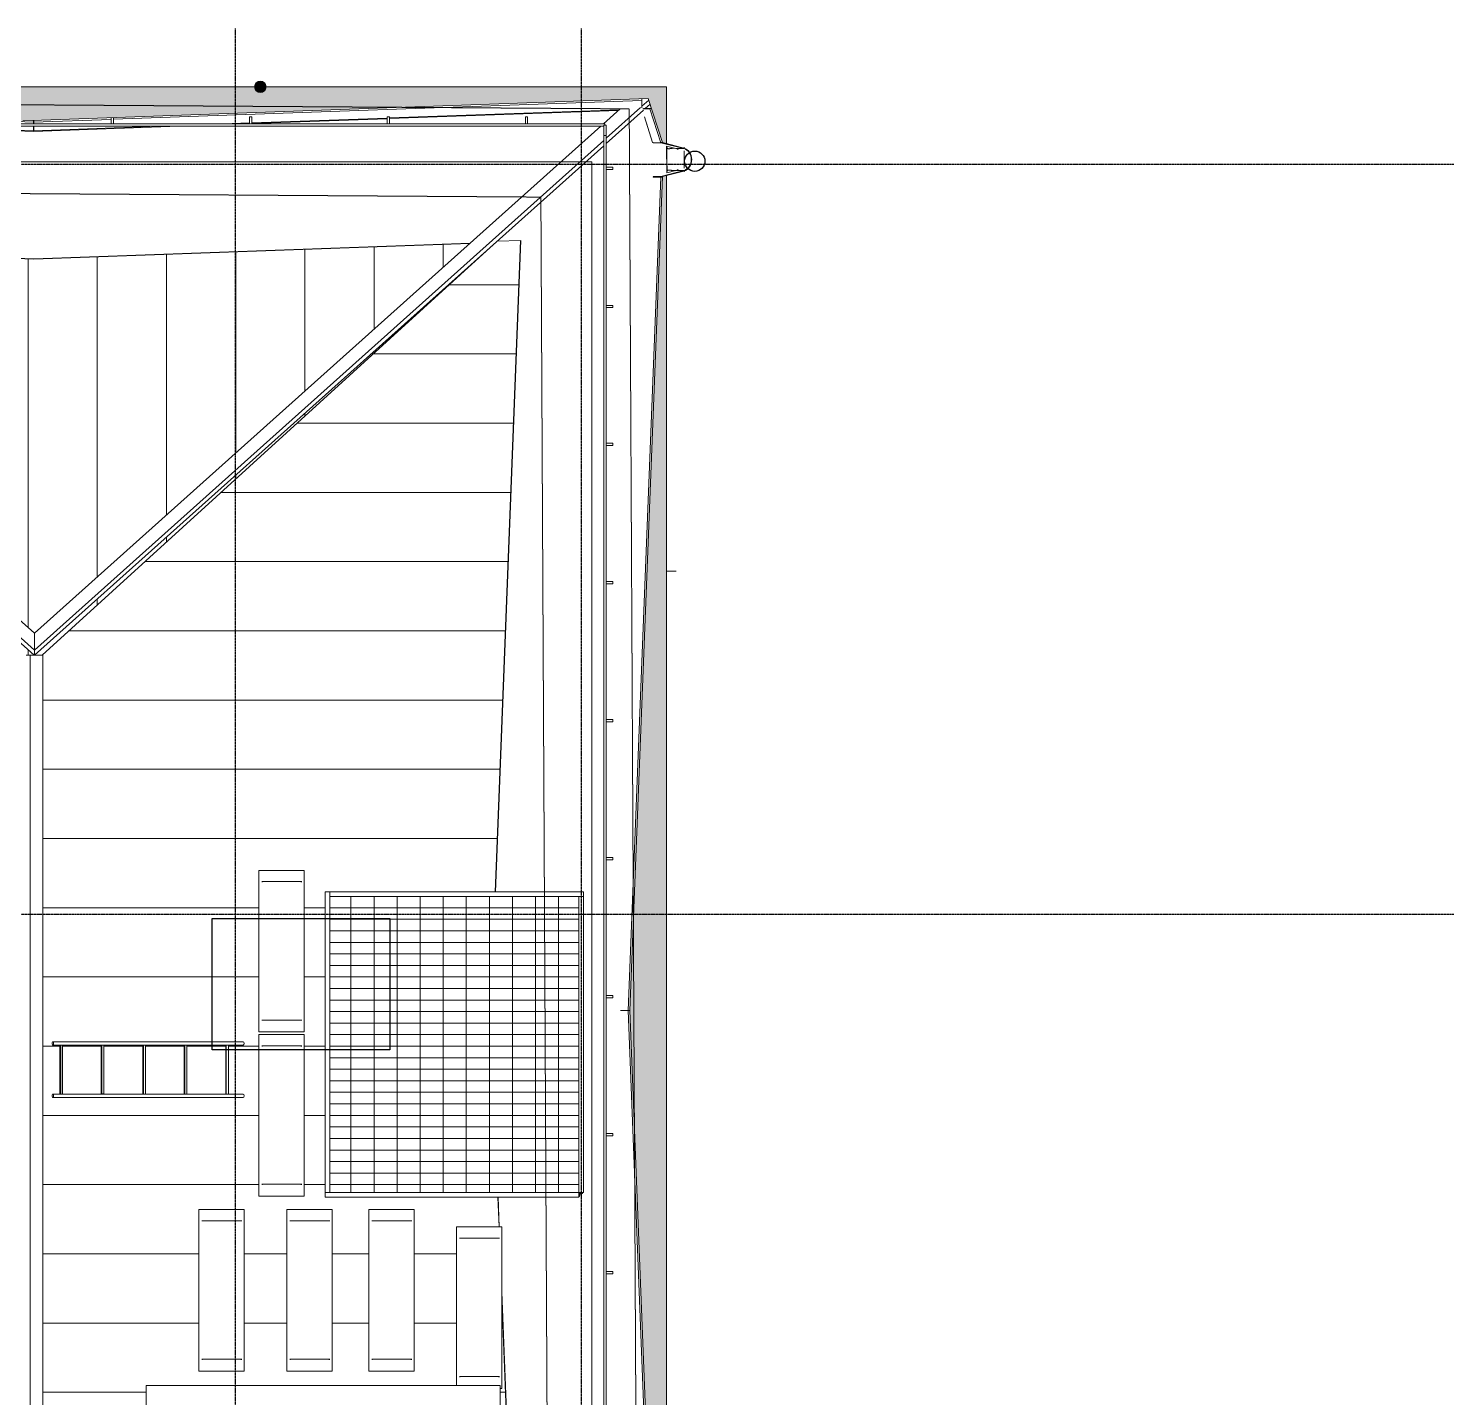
# Model space of a CAD drawing. Header units: millimetres. Extents: x -33838 to 476301, y -41806 to 120107.
# Drawn here: x 417121 to 429419, y 32349 to 44219 of the extents above; entities that cross this region are included whole.
import ezdxf

# ---------------------------------------------------------------- set-up
doc = ezdxf.new("R2010")
doc.units = ezdxf.units.MM
doc.linetypes.add('ADSK_Линия сетки', pattern=[25, 20, -2.5, 0, -2.5])
doc.linetypes.add('ADSK_Штриховая_ш3 п1_5', pattern=[4.5, 3, -1.5])
for name, color, linetype, lineweight in [('0_АР', 8, 'Continuous', 20), ('Антураж', 7, 'Continuous', 18), ('Каркас', 7, 'Continuous', 18), ('Несущие колонны', 7, 'Continuous', 18), ('Ограждение', 251, 'Continuous', 18)]:
    doc.layers.add(name, color=color, linetype=linetype, lineweight=lineweight)
doc.layers.add('oborudovanie', color=1, linetype='Continuous')
doc.layers.add('Обобщенные модели', color=5, linetype='Continuous', lineweight=18, true_color=0x0000ff)

# ---------------------------------------------------------------- blocks, each defined once
blk = doc.blocks.new('Водосток - Тип 1 _карниз больше 490мм_-5145492-План кровли АР копия 1')
at = {"layer": 'Обобщенные модели'}
for p, q in [((19, 485), (28, 485)), ((51, 485), (125, 485)), ((125, 485), (202, 485)), ((225, 485), (231, 485)), ((125, 335), (19, 335)), ((231, 335), (125, 335)), ((175, 335), (175, 332))]:
    blk.add_line(p, q, dxfattribs=at)
at = {"layer": 'Обобщенные модели', "flags": 128}
blk.add_lwpolyline([(75, 332), (75, 334), (75, 335)], dxfattribs=at)
at = {"layer": 'Обобщенные модели'}
for points, knots in [([(27, 483), (26, 483), (24, 484), (21, 485), (19, 485)], [-0.08553506, -0.08553506, -0.08553506, -0.08553506, -0.05882353, 0, 0, 0, 0]), ([(19, 335), (21, 335), (25, 336), (29, 339), (31, 342), (32, 345), (32, 347), (32, 349), (32, 352), (32, 354), (32, 356), (32, 359), (32, 361), (31, 364), (31, 367), (31, 370), (30, 373), (30, 376), (29, 379), (29, 382), (29, 386), (28, 390), (28, 395), (28, 398), (28, 399)], [-1, -1, -1, -1, -0.9411765, -0.8823529, -0.8529412, -0.8235294, -0.8088235, -0.7941176, -0.7794118, -0.7647059, -0.75, -0.7352941, -0.7205882, -0.7058824, -0.6911765, -0.6764706, -0.6617647, -0.6470588, -0.6323529, -0.6176471, -0.6029412, -0.5882353, -0.5588235, -0.5443109, -0.5443109, -0.5443109, -0.5443109]), ([(223, 409), (223, 407), (222, 403), (222, 396), (222, 390), (221, 386), (221, 382), (221, 379), (220, 376), (220, 373), (219, 370), (219, 367), (219, 364), (218, 361), (218, 359), (218, 356), (218, 354), (218, 352), (218, 349), (218, 347), (218, 345), (219, 342), (221, 339), (225, 336), (229, 335), (231, 335)], [-0.4971258, -0.4971258, -0.4971258, -0.4971258, -0.4705882, -0.4411765, -0.4117647, -0.3970588, -0.3823529, -0.3676471, -0.3529412, -0.3382353, -0.3235294, -0.3088235, -0.2941176, -0.2794118, -0.2647059, -0.25, -0.2352941, -0.2205882, -0.2058824, -0.1911765, -0.1764706, -0.1470588, -0.1176471, -0.0588235, 0, 0, 0, 0])]:
    blk.add_open_spline(points, degree=3, knots=knots, dxfattribs=at)
blk.add_open_spline([(231, 485), (229, 485), (227, 485), (226, 484)], degree=3, dxfattribs=at)
blk = doc.blocks.new('Ограждение - 20 доп поручень 300-1864261-План кровли АР копия 1')
at = {"layer": 'Ограждение'}
for p, q in [((-60, 10), (-40, 10)), ((-60, 10), (-60, -10)), ((0, 10), (-40, 10)), ((0, -10), (0, 10)), ((-40, -10), (-60, -10)), ((-40, -10), (0, -10))]:
    blk.add_line(p, q, dxfattribs=at)
blk = doc.blocks.new('Ограждение - 20 доп поручень 300-V25-План кровли АР копия 1')
at = {"layer": 'Ограждение'}
for p, q in [((-60, 10), (-40, 10)), ((-60, 10), (-60, -10)), ((-5, 10), (-40, 10)), ((-40, -10), (-60, -10)), ((-40, -10), (-6, -10))]:
    blk.add_line(p, q, dxfattribs=at)
blk = doc.blocks.new('Ограждение - Ограждение-2505142-План кровли АР копия 1')
at = {"extrusion": (0, 0, -1), "zscale": -1}
for name, p, rotation in [('Ограждение - 20 доп поручень 300-V25-План кровли АР копия 1', (1068, 43455), 90.0000000000002), ('Ограждение - 20 доп поручень 300-1864261-План кровли АР копия 1', (-129, 43455), 90.0000000000002), ('Ограждение - 20 доп поручень 300-1864261-План кровли АР копия 1', (-1325, 43455), 90.0000000000002), ('Ограждение - 20 доп поручень 300-1864261-План кровли АР копия 1', (-2522, 43455), 90.0000000000002), ('Ограждение - 20 доп поручень 300-1864261-План кровли АР копия 1', (-3272, 43009), 180), ('Ограждение - 20 доп поручень 300-1864261-План кровли АР копия 1', (-3272, 41812), 180), ('Ограждение - 20 доп поручень 300-1864261-План кровли АР копия 1', (-3272, 40616), 180), ('Ограждение - 20 доп поручень 300-1864261-План кровли АР копия 1', (-3272, 39419), 180), ('Ограждение - 20 доп поручень 300-1864261-План кровли АР копия 1', (-3272, 38223), 180), ('Ограждение - 20 доп поручень 300-1864261-План кровли АР копия 1', (-3272, 37026), 180), ('Ограждение - 20 доп поручень 300-1864261-План кровли АР копия 1', (-3272, 35829), 180), ('Ограждение - 20 доп поручень 300-1864261-План кровли АР копия 1', (-3272, 34633), 180), ('Ограждение - 20 доп поручень 300-1864261-План кровли АР копия 1', (-3272, 33436), 180)]:
    blk.add_blockref(name, p, dxfattribs=dict(at, rotation=rotation))
blk = doc.blocks.new('Тип верхнего поручня - Верхний поручень_Внутренний_-2505167-План кровли АР копия 1')
at = {"layer": 'Ограждение'}
for p, q in [((-6858, 43395), (3202, 43395)), ((3192, 43375), (-6848, 43375)), ((3192, 43385), (3212, 43385)), ((3192, 43293), (3192, 43385)), ((3192, 20428), (3192, 43293)), ((3212, 43293), (3192, 43293)), ((3202, 43395), (3202, 43385)), ((3212, 43385), (3212, 43293)), ((3212, 43293), (3212, 20438))]:
    blk.add_line(p, q, dxfattribs=at)
blk = doc.blocks.new('Тип верхнего поручня - Верхний поручень_Внутренний_-V27-План кровли АР копия 1')
at = {"layer": 'Ограждение'}
for p, q in [((3202, 43395), (-6858, 43395)), ((3192, 43375), (-6848, 43375)), ((3192, 43385), (3212, 43385)), ((3192, 43293), (3192, 43385)), ((3192, 20428), (3192, 43293)), ((3202, 43385), (3202, 43395)), ((3212, 43293), (3212, 43385)), ((3212, 20438), (3212, 43293))]:
    blk.add_line(p, q, dxfattribs=at)
blk = doc.blocks.new('Planka_konka_K1 - Кровля - Планка конька К1-2963679-План кровли АР копия 1')
at = {"layer": 'Обобщенные модели'}
for p, q in [((13000, 17), (13000, -17)), ((-13000, -17), (13000, -17)), ((13000, -17), (13000, -125)), ((13000, -125), (-13000, -125))]:
    blk.add_line(p, q, dxfattribs=at)
blk = doc.blocks.new('Ограждение - Ограждение-2966378-План кровли АР копия 1')
at = {"layer": 'Ограждение'}
for p, q in [((-7033, 43527), (-7025, 43536)), ((-7025, 43536), (-7014, 43548)), ((-7001, 43536), (-6843, 43395)), ((3212, 43270), (3510, 43536)), ((3523, 43548), (3583, 43601)), ((3594, 43566), (3551, 43527)), ((-6868, 43372), (-7028, 43515)), ((-6681, 43395), (-6826, 43525)), ((3335, 43525), (3190, 43395)), ((3537, 43515), (3212, 43224)), ((-7058, 43397), (-7061, 43399)), ((-1747, 38789), (-6848, 43354)), ((-6821, 43375), (-1745, 38834)), ((-1745, 38979), (-6659, 43375)), ((3168, 43375), (-1745, 38979)), ((3567, 43396), (3564, 43394)), ((-1745, 38834), (3192, 43252)), ((3192, 43206), (-1744, 38789)), ((-1745, 38979), (-1745, 38834)), ((-1745, 38834), (-1745, 38979)), ((-1745, 38834), (-1745, 38811)), ((-1745, 38811), (-1745, 38834)), ((-1745, 38811), (-1745, 38789)), ((-1745, 38789), (-1745, 38811))]:
    blk.add_line(p, q, dxfattribs=at)
blk = doc.blocks.new('Лестница кровельная - Держатель желоба ВК-ЖД-D185x350 2-V42-План кровли АР копия 1')
at = {"layer": 'Каркас', "lineweight": 9}
for p, q in [((66, 35439), (-1585, 35439)), ((-1585, 35409), (66, 35409)), ((-1523, 35409), (-1523, 34984)), ((-1517, 35409), (-1520, 35409)), ((-1517, 34984), (-1517, 35409)), ((-1517, 35409), (-1500, 35409)), ((-1500, 35409), (-1500, 34984)), ((-1165, 35408), (-1165, 34986)), ((-1159, 34986), (-1159, 35411)), ((-1142, 35411), (-1142, 34986)), ((-805, 35408), (-805, 34985)), ((-800, 34985), (-800, 35410)), ((-800, 35410), (-782, 35410)), ((-782, 35410), (-782, 34985)), ((-446, 35408), (-446, 34985)), ((-440, 34985), (-440, 35410)), ((-440, 35410), (-423, 35410)), ((-423, 35410), (-423, 34985)), ((-86, 35408), (-86, 34985)), ((-81, 34985), (-81, 35410)), ((-81, 35410), (-63, 35410)), ((-63, 35410), (-63, 34985)), ((66, 34985), (-1585, 34985)), ((-1585, 34955), (66, 34955)), ((-1519, 34984), (-1517, 34984)), ((-1500, 34984), (-1517, 34984)), ((-1165, 34986), (-1159, 34986)), ((-1142, 34986), (-1159, 34986)), ((-805, 34985), (-800, 34985)), ((-782, 34985), (-800, 34985)), ((-446, 34985), (-440, 34985)), ((-423, 34985), (-440, 34985)), ((-86, 34985), (-81, 34985)), ((-63, 34985), (-81, 34985))]:
    blk.add_line(p, q, dxfattribs=at)
for centre, start_param, end_param in [((-1585, 35424), 0, 3.141593), ((-1585, 35424), 3.141593, 6.283185), ((66, 35424), 3.141593, 6.283185), ((-1585, 34970), 0, 3.141593), ((-1585, 34970), 3.141593, 6.283185), ((66, 34970), 3.141593, 6.283185)]:
    blk.add_ellipse(centre, major_axis=(0, 15), ratio=0.460401, start_param=start_param, end_param=end_param, dxfattribs=at)
blk = doc.blocks.new('Construction_Roof-Accessories_Lindab_KO - Construction_Roof-Accessories_Lindab_KO-V55-План кровли АР копия 1')
at = {"layer": 'Обобщенные модели', "lineweight": 9}
for p, q in [((1527, 33887), (1181, 33887)), ((1181, 33885), (1187, 33885)), ((1519, 33885), (1527, 33885))]:
    blk.add_line(p, q, dxfattribs=at)
blk = doc.blocks.new('Construction_Roof-Accessories_Lindab_BR - Construction_Roof-Accessories_Lindab_BR-V56-План кровли АР копия 1')
at = {"layer": 'Обобщенные модели', "lineweight": 9}
for p, q in [((1155, 33984), (1157, 33984)), ((1155, 32584), (1155, 33984)), ((1172, 33984), (1157, 33984)), ((1172, 33984), (1178, 33984)), ((1178, 33984), (1185, 33984)), ((1185, 33984), (1522, 33984)), ((1522, 33984), (1529, 33984)), ((1529, 33984), (1531, 33984)), ((1546, 33984), (1531, 33984)), ((1546, 33984), (1549, 33984)), ((1549, 32584), (1549, 33984)), ((1157, 32584), (1155, 32584)), ((1157, 32584), (1172, 32584)), ((1178, 32584), (1172, 32584)), ((1185, 32584), (1178, 32584)), ((1522, 32584), (1185, 32584)), ((1529, 32584), (1522, 32584)), ((1531, 32584), (1529, 32584)), ((1531, 32584), (1546, 32584)), ((1549, 32584), (1546, 32584))]:
    blk.add_line(p, q, dxfattribs=at)
blk = doc.blocks.new('Construction_Roof-Accessories_Lindab_BR - Construction_Roof-Accessories_Lindab_BR-V57-План кровли АР копия 1')
at = {"layer": 'Обобщенные модели', "lineweight": 9}
for p, q in [((445, 33984), (446, 33984)), ((445, 32584), (445, 33984)), ((462, 33984), (446, 33984)), ((462, 33984), (468, 33984)), ((468, 33984), (475, 33984)), ((475, 33984), (812, 33984)), ((812, 33984), (818, 33984)), ((818, 33984), (821, 33984)), ((836, 33984), (821, 33984)), ((836, 33984), (838, 33984)), ((838, 32584), (838, 33984)), ((446, 32584), (445, 32584)), ((446, 32584), (462, 32584)), ((468, 32584), (462, 32584)), ((475, 32584), (468, 32584)), ((812, 32584), (475, 32584)), ((818, 32584), (812, 32584)), ((821, 32584), (818, 32584)), ((821, 32584), (836, 32584)), ((838, 32584), (836, 32584))]:
    blk.add_line(p, q, dxfattribs=at)
blk = doc.blocks.new('Антураж 9 - Антураж 9-5661486-План кровли АР копия 1')
at = {"layer": 'Антураж'}
for p, q in [((3532, 43525), (3591, 43525)), ((3593, 43527), (3537, 43527)), ((3615, 43235), (3544, 43455)), ((3591, 43525), (3606, 43531)), ((3686, 43232), (3591, 43525)), ((3599, 43531), (3593, 43529)), ((3593, 43527), (3593, 43529)), ((3593, 43529), (3595, 43529)), ((3599, 43529), (3593, 43527)), ((3595, 43529), (3597, 43529)), ((3597, 43529), (3599, 43529)), ((3606, 43531), (3599, 43531)), ((3620, 43234), (3615, 43235)), ((3620, 43232), (3686, 43232)), ((3686, 43232), (3621, 43232)), ((3701, 43238), (3686, 43232)), ((3702, 43233), (3686, 43237)), ((3686, 43237), (3686, 43232)), ((3686, 43232), (3886, 43181)), ((3887, 43186), (3737, 43224)), ((3818, 43181), (3737, 43202)), ((3738, 42970), (3737, 43202)), ((3886, 43181), (3818, 43181)), ((3404, 35708), (3687, 42934)), ((3619, 42934), (3687, 42934)), ((3686, 42939), (3620, 42939)), ((3621, 42934), (3621, 42936)), ((3621, 42934), (3686, 42934)), ((3686, 42939), (3886, 42991)), ((3686, 42934), (3686, 42939)), ((3702, 42939), (3686, 42934)), ((3687, 42934), (3702, 42934)), ((3887, 42986), (3737, 42947)), ((3818, 42991), (3738, 42970)), ((3886, 42991), (3818, 42991)), ((2251, 36739), (2471, 42384)), ((2474, 42384), (2253, 36739)), ((2267, 42379), (2474, 42384)), ((3337, 35708), (3404, 35708)), ((3404, 35708), (3337, 35708)), ((3406, 35708), (3343, 35708)), ((3343, 35708), (3406, 35708)), ((3404, 35708), (3419, 35709)), ((3687, 28480), (3404, 35708)), ((3419, 35708), (3404, 35708)), ((2284, 33834), (2274, 34091)), ((2276, 34091), (2286, 33834)), ((2308, 33268), (2430, 30160)), ((2430, 30101), (2308, 33209))]:
    blk.add_line(p, q, dxfattribs=at)
for centre, major_axis, start_param, end_param in [((3795, 43086), (0, 98.5), 5.791992, 6.021983), ((3863, 43086), (0, 98.5), 3.402795, 6.021983), ((3863, 43086), (0, 103), 3.401894, 6.022884), ((3795, 43086), (0, 98.5), 3.402795, 3.635747)]:
    blk.add_ellipse(centre, major_axis=major_axis, ratio=0.890848, start_param=start_param, end_param=end_param, dxfattribs=at)
blk = doc.blocks.new('Антураж 10 - Антураж 10-5661750-План кровли АР копия 1')
at = {"layer": 'Антураж'}
for p, q in [((-7013, 43599), (-7013, 43607)), ((-7013, 43535), (-7013, 43599)), ((-2274, 43429), (-7013, 43599)), ((-1058, 43435), (3523, 43599)), ((3523, 43614), (3523, 43599)), ((3523, 43599), (3523, 43535)), ((-6818, 43518), (-4668, 43441)), ((-4668, 43435), (-6811, 43511)), ((-4648, 43440), (-3471, 43398)), ((-3566, 43395), (-4648, 43434)), ((-1751, 43410), (-2254, 43428)), ((-1752, 43410), (-1753, 43425)), ((-1752, 43410), (-1078, 43434)), ((-1750, 43425), (-1751, 43410)), ((1315, 43446), (139, 43404)), ((1315, 43440), (139, 43398)), ((3328, 43518), (1335, 43447)), ((3321, 43512), (1335, 43441)), ((-3451, 43397), (-3396, 43395)), ((-1751, 43330), (-3009, 43375)), ((-2838, 43375), (-1752, 43336)), ((-1752, 43395), (-1752, 43410)), ((-663, 43375), (-1752, 43336)), ((-1752, 43336), (-1752, 43375)), ((-1751, 43410), (-1751, 43395)), ((-492, 43375), (-1751, 43330)), ((-1751, 43375), (-1751, 43336)), ((119, 43403), (-105, 43395)), ((119, 43397), (66, 43395)), ((-5525, 42361), (-1751, 42226)), ((-1751, 42223), (-5522, 42358)), ((-1751, 42226), (2035, 42361)), ((2032, 42359), (-1751, 42223)), ((-1751, 42223), (-1751, 42226))]:
    blk.add_line(p, q, dxfattribs=at)
blk = doc.blocks.new('Ограждение - Ограждение-5943273-План кровли АР копия 1')
at = {"layer": 'Ограждение'}
for p, q in [((777, 36739), (777, 34131)), ((817, 36739), (777, 36739)), ((3015, 36739), (817, 36739)), ((817, 34131), (817, 36739)), ((817, 36739), (817, 36699)), ((817, 36699), (3015, 36699)), ((2975, 36699), (2975, 34131)), ((3015, 36699), (2975, 36699)), ((3015, 36699), (3015, 36739)), ((3015, 34131), (3015, 36699)), ((2975, 34131), (777, 34131)), ((777, 34131), (817, 34131)), ((777, 34131), (777, 34091)), ((777, 34091), (2975, 34091)), ((2975, 34131), (3015, 34131)), ((2975, 34091), (2975, 34131)), ((2982, 34123), (2975, 34123)), ((2975, 34098), (2982, 34098)), ((2982, 34131), (2982, 34123)), ((2982, 34123), (3007, 34123)), ((2982, 34098), (2982, 34123)), ((3007, 34123), (3007, 34131))]:
    blk.add_line(p, q, dxfattribs=at)
blk = doc.blocks.new('Construction_Roof-Accessories_Lindab_BR - Construction_Roof-Accessories_Lindab_BR-V84-План кровли АР копия 1')
at = {"layer": 'Обобщенные модели', "lineweight": 9}
for p, q in [((1915, 33834), (1916, 33834)), ((1915, 32458), (1915, 33834)), ((1932, 33834), (1916, 33834)), ((1932, 33834), (1938, 33834)), ((1938, 33834), (1945, 33834)), ((1945, 33834), (2282, 33834)), ((2282, 33834), (2288, 33834)), ((2288, 33834), (2291, 33834)), ((2306, 33834), (2291, 33834)), ((2306, 33834), (2308, 33834)), ((2308, 32434), (2308, 33834)), ((2293, 32434), (2306, 32434)), ((2308, 32434), (2306, 32434))]:
    blk.add_line(p, q, dxfattribs=at)
blk = doc.blocks.new('СПНК-Разрез пустотелой несущей конструкции-Колонна - HSS101_6X101_6X6_4-5963999-План кровли АР копия 1')
at = {"layer": 'Несущие колонны'}
for p, q in [((51, -51), (45, -51)), ((51, -45), (51, -51))]:
    blk.add_line(p, q, dxfattribs=at)

msp = doc.modelspace()

# ---------------------------------------------------------------- hatches: boundary and pattern name
at = {"layer": '0_АР'}
h = msp.add_hatch(color=256, dxfattribs=at)
h.paths.add_polyline_path([(460156.04763, -526.1282), (468569.45868, -526.1282), (468569.45868, 470.85917), (468481.41768, 469.80481), (468421.75188, -474.78371), (464071.312, -327.23058), (460060.68677, -462.4321), (459998.42169, -81.34858), (459998.42169, -526.1282), (460149.25034, -526.1282)])
h.paths.add_polyline_path([(426848.18938, -393.11468), (426996.71702, -393.11468), (426995.8422, -30.5167), (426892.03817, -280.99054), (422574.47182, -150.96288), (418243.9977, -302.7896), (418181.71887, 255.10739), (418181.71887, -393.11468), (426834.40351, -393.11468)])
h.paths.add_polyline_path([(459998.42169, 173.65534), (460016.49588, 178.5626), (460106.83739, 1715.55425), (454775.1288, 1522.72712), (454768.65599, 1484.01873), (459998.42169, 1484.01873), (459998.42169, 177.8331)])
h.paths.add_polyline_path([(426996.71702, 307.98998), (426996.71702, 1484.01873), (431808.50926, 1484.01873), (431801.17411, 1522.75808), (426923.7777, 1697.71143), (426980.91393, 312.03845)])
h.paths.add_polyline_path([(418181.71887, 498.46135), (418449.78563, 8044.46376), (412395.48641, 7833.23446), (412388.9887, 7794.37715), (418181.71887, 7794.37715), (418181.71887, 521.17068)])
h.paths.add_polyline_path([(468569.45868, 793.26695), (468569.45868, 7855.20884), (474810.5027, 7855.20884), (474810.5027, 8466.54483), (474799.64795, 8463.30161), (474605.60606, 7995.59286), (468269.12123, 8216.83509), (468537.28994, 799.28958), (468551.3418, 798.37116), (468568.64393, 793.49649)])
h.paths.add_polyline_path([(444717.77099, 1484.01873), (454490.35558, 1484.01873), (454484.99256, 1516.09043), (447978.58263, 1752.2426), (447978.58263, 1629.21475), (438298.58263, 1629.21475), (438298.58263, 1739.90633), (432093.27679, 1522.69313), (432086.80967, 1484.01873), (444709.90267, 1484.01873)])
h.paths.add_polyline_path([(411793.26016, 7794.37715), (412110.68829, 7794.37715), (412105.57997, 7824.92572), (411796.07957, 7895.03328), (411970.99201, 14167.21618), (411736.11657, 20164.30548), (411690.79495, 20175.91607), (411690.79495, 7794.37715)])
h.paths.add_polyline_path([(474810.5027, 8769.43917), (474810.5027, 16800.5412), (474780.01818, 16792.48492), (474631.53347, 12780.54006), (474779.77372, 8777.42067), (474783.20502, 8776.52943)])
h.paths.add_polyline_path([(443273.92993, 13315.94041), (451515.61309, 13634.75334), (451524.95784, 13673.91812), (435026.37434, 13673.91812), (435036.37752, 13633.97199), (443273.89961, 13315.94172)])
h.paths.add_polyline_path([(429583.46955, 13405.17538), (434743.53528, 13605.55867), (434759.84589, 13673.91812), (430023.58263, 13673.91812), (430023.58263, 21008.31207), (429427.12163, 21007.79811), (429447.71262, 20921.1896), (429842.14127, 20793.78649), (429585.95802, 13476.2553)])
h.paths.add_polyline_path([(457100.32125, 13409.8723), (456816.08299, 20843.0004), (457389.97623, 21005.25186), (457399.64863, 21047.10511), (456625.26934, 21047.10511), (456625.26934, 13673.91812), (451796.60167, 13673.91812), (451806.2816, 13633.34853), (457093.45064, 13410.16233)])
h.paths.add_polyline_path([(474810.5027, 17103.43554), (474810.5027, 32792.0834), (474779.89454, 32784.00072), (474490.92605, 24945.22219), (474779.77713, 17111.41615), (474783.20502, 17110.5258)])
h.paths.add_polyline_path([(411690.79495, 20470.39356), (411735.74025, 20481.90775), (411958.45405, 26169.96647), (411735.98664, 31850.24085), (411690.79495, 31861.81815), (411690.79495, 20474.45967)])
h.paths.add_polyline_path([(464256.63893, 20578.85736), (463978.90831, 27851.09231), (463950.4366, 27858.48751), (463950.4366, 21047.10511), (457667.51663, 21047.10511), (457677.33226, 21004.63206), (464062.16559, 20591.44255)])
h.paths.add_polyline_path([(422311.50074, 20701.20681), (429147.24477, 20951.71672), (429160.16092, 21008.31207), (422655.83979, 21008.31207), (422655.83979, 28188.44734), (422612.3936, 28177.3172), (422318.66295, 20879.16209)])
h.paths.add_polyline_path([(463950.4366, 28147.68869), (463979.11188, 28155.13676), (464268.312, 35727.69465), (464206.70712, 37340.78713), (463950.4366, 37340.78713), (463950.4366, 28154.43256)])
h.paths.add_polyline_path([(422655.83979, 28465.23145), (422655.83979, 42943.28345), (422621.0216, 42934.36365), (422337.86721, 35703.51079), (422621.00423, 28474.1557), (422655.35535, 28465.35555)])
h.paths.add_polyline_path([(411690.79495, 32156.29564), (411726.38081, 32165.41211), (411915.14888, 37559.49463), (411726.55312, 42947.71188), (411690.79495, 42956.87248), (411690.79495, 32160.36175)])
h.paths.add_polyline_path([(474810.5027, 33094.97774), (474810.5027, 43242.68471), (474778.61558, 43234.4024), (474593.9667, 38155.3105), (474779.77689, 33102.95842), (474783.20502, 33102.068)])
h.paths.add_polyline_path([(464178.06421, 38090.78713), (463985.8628, 43123.48317), (463950.4366, 43132.68471), (463950.4366, 38090.78713), (464171.27948, 38090.78713)])
h.paths.add_polyline_path([(422655.83979, 43220.06756), (422655.83979, 43712.3958), (411690.79495, 43712.3958), (411690.79495, 43251.34997), (411726.89775, 43260.59886), (411851.01254, 43604.77443), (417072.42341, 43417.46725), (422496.5779, 43611.91877), (422620.72885, 43229.06236), (422655.50382, 43220.15363)])
h.paths.add_polyline_path([(463950.4366, 43421.88589), (464022.86139, 43440.6974), (464125.56796, 43776.85536), (469381.5449, 43594.91903), (474632.61136, 43776.746), (474754.15795, 43546.52079), (474810.5027, 43531.88589), (474810.5027, 43894.59235), (463950.4366, 43894.59235), (463950.4366, 43435.82273)])
h = msp.add_hatch(color=256, dxfattribs=at)
edge = h.paths.add_edge_path()
edge.add_arc((419132.88735, 43712.3958), 50, 0, 360)
h = msp.add_hatch(dxfattribs=at)
h.set_pattern_fill('FP_7', color=256, style=0, pattern_type=2)
h.set_pattern_definition([(270, (418918.6, 10832.93), (600, 4e-14), [])])
h.paths.add_polyline_path([(417241.39512, 38785.21247), (421146.14904, 42338.73773), (417174.79707, 38785.21247), (417197.32095, 38785.21247)])
h.paths.add_polyline_path([(417105.23962, 38785.21247), (417171.83768, 38785.21247), (413200.85803, 42338.22761), (417103.51626, 38786.78075)])
h.paths.add_polyline_path([(417173.31737, 38974.50288), (420950.77786, 42354.53601), (417167.54456, 42218.91018), (413396.23461, 42354.19803), (415935.43588, 40082.14662)])
h.paths.add_polyline_path([(417167.56188, 43325.70709), (418426.27459, 43370.83091), (418255.69208, 43370.83091), (417166.11131, 43331.87432), (416080.14991, 43370.83091), (415935.43588, 43369.90703), (417167.54456, 43325.70771)])
h.paths.add_polyline_path([(418984.16733, 43390.83091), (419037.29451, 43392.73548), (419037.29451, 43398.85072), (418826.37338, 43390.83091)])
h.paths.add_polyline_path([(415522.62607, 43390.83091), (415467.56707, 43392.80604), (415467.56707, 43390.83091)])
h.paths.add_polyline_path([(415447.56707, 43390.83091), (415447.56707, 43393.5235), (414270.99126, 43435.73069), (414270.99126, 43429.6155), (415352.15765, 43390.83091)])
h.paths.add_polyline_path([(419057.29451, 43393.45246), (420233.87032, 43435.63175), (420233.87032, 43441.74699), (419057.29451, 43399.56771)])
h.paths.add_polyline_path([(414250.99126, 43430.33295), (414250.99126, 43436.44815), (412100.51818, 43513.59187), (412107.63784, 43507.22127), (414249.88489, 43430.37264)])
h.paths.add_polyline_path([(420253.87032, 43436.34873), (422239.33759, 43507.52612), (422246.45711, 43513.89659), (420253.87032, 43442.46398), (420253.87032, 43439.11519)])
h.paths.add_polyline_path([(411891.67244, 43529.59584), (411905.1416, 43544.64872), (411904.52246, 43602.85488), (411851.01254, 43604.77443), (411840.64673, 43576.0296), (411889.80694, 43531.29346)])
h = msp.add_hatch(dxfattribs=at)
h.set_pattern_fill('FP_12', color=256, style=0, pattern_type=2)
h.set_pattern_definition([(180, (419823.6, -4.2), (-7e-14, -600), [])])
h.paths.add_polyline_path([(417245.56626, 12867.1686), (417251.84209, 12876.11132), (417245.56626, 12880.29597)])
h.paths.add_polyline_path([(417245.56626, 13223.32642), (421335.3866, 19356.94768), (421057.18155, 19346.09421), (421155.46789, 21796.78713), (418518.14798, 21797.46861), (418518.14798, 21804.28713), (418510.64798, 21804.71306), (418510.64798, 21816.78713), (418498.14798, 21816.78713), (418498.14247, 21829.28713), (418485.64798, 21829.28713), (418485.64798, 21836.78713), (418478.14798, 21836.78713), (418478.82946, 28886.78713), (418624.42811, 28886.78713), (418624.42811, 29803.09436), (419018.29767, 29803.09436), (419018.29767, 28886.78713), (419245.82594, 28886.78713), (419245.82594, 29803.09436), (419639.6955, 29803.09436), (419639.6955, 28886.78713), (419834.22518, 28886.78713), (419834.22518, 29803.09436), (420228.09475, 29803.09436), (420228.09475, 28886.78713), (420577.39272, 28886.78713), (420577.39272, 29803.09436), (420971.26228, 29803.09436), (420971.26228, 28886.78713), (421348.34568, 28886.78713), (421348.34568, 30096.42367), (421227.03648, 33204.76404), (421227.03648, 32429.4066), (421211.72295, 32429.4066), (421211.72295, 30154.13027), (418142.59291, 30154.13027), (418142.59291, 32454.13027), (420833.16691, 32454.13027), (420833.16691, 33829.4066), (421202.65855, 33829.4066), (421192.62981, 34086.37592), (419695.23378, 34087.0574), (419695.91526, 36734.98368), (421169.70032, 36734.98368), (421389.9933, 42379.61382), (421185.51513, 42373.9621), (421157.40595, 42348.8103), (417241.39512, 38785.21247), (417245.56626, 38785.21247), (417245.56626, 13476.2553)])
h.paths.add_polyline_path([(422280.76115, 20441.3096), (422388.5224, 20602.92225), (422390.08874, 20602.97951), (422423.60474, 20654.09926), (422423.14172, 20705.2976), (422311.50074, 20701.20681), (422308.48843, 20626.36158), (422293.35944, 20626.90317), (422239.38521, 20626.6775), (422233.22221, 20473.00796), (422278.69043, 20442.69033)])
h.paths.add_polyline_path([(419187.74057, 20510.78713), (419143.14798, 20510.78713), (419143.14798, 21713.01192), (420343.14798, 21713.01192), (420343.14798, 20510.78713), (419549.10776, 20510.78713)])
h.paths.add_polyline_path([(422295.45375, 20626.91186), (422295.44432, 20627.0231), (422295.44432, 20626.91283)])
h.paths.add_polyline_path([(417944.41541, 21403.09436), (417914.25916, 21403.09436), (417914.25916, 29803.09436), (418308.12872, 29803.09436), (418308.12872, 21403.09436), (418103.63901, 21403.09436)])
h.paths.add_polyline_path([(422621.00423, 28474.1557), (422620.72885, 28476.53771), (422614.58565, 28475.80002), (422620.91058, 28474.17969)])
h.paths.add_polyline_path([(420460.17569, 32579.5882), (420073.3273, 32579.5882), (420073.3273, 33979.5882), (420467.19687, 33979.5882), (420467.19687, 32579.5882), (420462.11343, 32579.5882)])
h.paths.add_polyline_path([(418991.34831, 32579.5882), (418599.72673, 32579.5882), (418599.72673, 33979.5882), (418993.5963, 33979.5882), (418993.5963, 32579.5882)])
h.paths.add_polyline_path([(419393.31461, 32579.5882), (419363.15835, 32579.5882), (419363.15835, 33979.5882), (419757.02792, 33979.5882), (419757.02792, 32579.5882), (419549.10776, 32579.5882)])
h.paths.add_polyline_path([(419393.45523, 34095.78713), (419119.80742, 34095.78713), (419119.80742, 35495.78713), (419513.67698, 35495.78713), (419513.67698, 34095.78713), (419487.06473, 34095.78713)])
h.paths.add_polyline_path([(417339.35522, 34957.79503), (417340.28045, 34965.29503), (417339.57456, 34961.41378)])
h.paths.add_polyline_path([(417339.35522, 35412.22794), (417340.28045, 35419.72794), (417339.57456, 35415.84668)])
h.paths.add_polyline_path([(417380.90463, 34950.29503), (417335.16185, 34950.80614), (417335.16185, 34951.82837), (417331.58637, 34950.80725), (417327.39366, 34957.79503), (417326.47462, 34965.3275), (417328.49115, 34975.90163), (417331.58703, 34979.78392), (417395.83448, 34980.29503), (417395.83448, 35404.72794), (417335.16185, 35405.23905), (417335.16185, 35406.26128), (417331.58703, 35405.23905), (417327.39366, 35412.22794), (417326.47462, 35419.7604), (417328.49115, 35430.33454), (417331.58703, 35434.21683), (418986.30465, 35434.21683), (418989.62363, 35429.70303), (418991.18794, 35423.61022), (418991.18794, 35415.84565), (418989.40053, 35409.12134), (418986.30465, 35405.23905), (418984.51725, 35404.72794), (418855.51259, 35404.72794), (418855.51259, 34980.87085), (418832.49464, 34980.87085), (418832.49464, 35404.72794), (418495.98956, 35404.72794), (418495.98956, 34980.87085), (418472.97161, 34980.87085), (418472.97161, 35404.72794), (418136.46653, 35404.72794), (418136.46653, 34980.87085), (418113.44858, 34980.87085), (418113.44858, 35404.72794), (417776.94349, 35404.72794), (417776.94349, 34981.72794), (417753.92555, 34981.72794), (417753.92555, 35404.72794), (417418.85242, 35404.72794), (417418.85242, 34980.29503), (418986.30465, 34979.78392), (418989.40053, 34975.90163), (418991.18794, 34969.17732), (418991.18794, 34961.41274), (418989.40053, 34954.68843), (418986.30465, 34950.80614), (418984.51725, 34950.29503), (417401.0982, 34950.29503)])
h.paths.add_polyline_path([(419121.64118, 35519.05722), (419119.80742, 35519.05722), (419119.80742, 36919.05722), (419513.67698, 36919.05722), (419513.67698, 35519.05722), (419122.68276, 35519.05722)])
h.paths.add_polyline_path([(422324.78975, 35704.04639), (422324.78149, 35704.15454), (422324.78149, 35704.04723)])
h.paths.add_polyline_path([(422620.82409, 42929.32065), (422620.72885, 42934.28865), (422601.41817, 42930.27834), (422620.72885, 42929.32535)])
h.paths.add_polyline_path([(422620.71493, 43229.06592), (422619.18324, 43233.78985), (422613.04596, 43231.03058), (422619.18324, 43229.45832)])
h.paths.add_polyline_path([(422536.48388, 43230.26386), (422484.47002, 43391.24362), (422482.34965, 43389.34634), (422533.50154, 43231.03058)])
at = {"layer": '0_АР', "lineweight": 9}
h = msp.add_hatch(dxfattribs=at)
h.set_pattern_fill('FP_51', color=256, style=0, pattern_type=2)
h.set_pattern_definition([(0, (418918.58, -4.21), (0, 100), []), (90, (418918.58, -4.21), (-200, 1e-14), [])])
h.paths.add_polyline_path([(421893.23378, 34126.37592), (421893.23378, 36694.98368), (419735.23378, 36694.98368), (419735.23378, 34126.37592), (421717.31088, 34126.37592)])
h.paths.add_polyline_path([(421900.73378, 34118.87592), (421900.73378, 34126.37592), (421893.23378, 34125.69443), (421893.23378, 34118.87592), (421899.09164, 34118.87592)])
h.paths.add_polyline_path([(421909.99854, 34106.37592), (421913.23378, 34106.37592), (421913.21866, 34118.87592), (421900.73378, 34118.44999), (421900.73378, 34106.37592), (421909.98289, 34106.37592)])
at = {"layer": '0_АР'}
h = msp.add_hatch(dxfattribs=at)
h.set_pattern_fill('FP_28', color=256, style=0, pattern_type=2)
h.set_pattern_definition([(180, (414495.85, 12133), (7e-14, -600), [])])
h.paths.add_polyline_path([(418142.59291, 30154.13027), (421211.72295, 30154.13027), (421211.72295, 32454.13027), (418142.59291, 32454.13027), (418142.59291, 30324.25007)])

# ---------------------------------------------------------------- linework, layer by layer
at = {"linetype": 'ADSK_Линия сетки'}
for p, q in [((418918.14798, -3728.71764), (418918.14798, 44218.78559)), ((421918.14798, -3728.71764), (421918.14798, 44218.78559)), ((405120.60046, 43040.78713), (474923.43551, 43040.78713)), ((405120.60046, 36540.78713), (474923.43551, 36540.78713))]:
    msp.add_line(p, q, dxfattribs=at)
at = {"layer": '0_АР'}
for p, q in [((422655.83979, 43712.3958), (411690.79495, 43712.3958)), ((422655.83979, 43220.06756), (422655.83979, 43712.3958)), ((417072.42341, 43417.46725), (422496.5779, 43611.91877)), ((422496.5779, 43611.91877), (422620.71493, 43229.06592)), ((422620.71493, 43229.06592), (422655.83979, 43220.06756)), ((422655.83979, 43116.08236), (422655.83979, 43197.48142)), ((422005.83979, 43062.3958), (412340.79495, 43062.3958)), ((422005.83979, 20358.31207), (422005.83979, 43062.3958)), ((422621.0216, 42934.36365), (422337.84657, 35704.03784)), ((422655.83979, 42943.28345), (422621.0216, 42934.36365)), ((422655.83979, 28465.23145), (422655.83979, 42943.28345)), ((417241.39512, 38785.21247), (421157.40595, 42348.8103)), ((422655.83979, 39512.36031), (422737.12634, 39512.36031)), ((422337.84657, 35704.03784), (422621.00423, 28474.1557)), ((421900.73378, 34106.37592), (421913.23378, 34106.37592)), ((421913.23378, 34106.37592), (421913.23378, 34118.87592)), ((418142.59291, 32454.13027), (421211.72295, 32454.13027)), ((418142.59291, 32454.13027), (418142.59291, 30154.13027)), ((421211.72295, 30154.13027), (421211.72295, 32454.13027))]:
    msp.add_line(p, q, dxfattribs=at)
at = {"layer": '0_АР', "linetype": 'ADSK_Штриховая_ш3 п1_5'}
for p, q in [((422331.38781, 43521.06755), (411782.3572, 43591.91473)), ((422446.9867, 20778.31207), (422331.38781, 43521.06755)), ((412462.3572, 42817.3305), (421565.26563, 42756.19545)), ((421565.26563, 42756.19545), (421681.04307, 19978.31207))]:
    msp.add_line(p, q, dxfattribs=at)
at = {"layer": '0_АР'}
msp.add_circle((419132.88735, 43712.3958), 50, dxfattribs=at)
at = {"layer": '0_АР', "lineweight": 30}
msp.add_circle((422899.68605, 43067.3958), 88, dxfattribs=at)
at = {"layer": 'oborudovanie'}
msp.add_lwpolyline([(418714.62417, 36503.83642), (420254.62417, 36503.83642), (420254.62417, 35363.83642), (418714.62417, 35363.83642)], close=True, dxfattribs=at)

# ---------------------------------------------------------------- block references
at = {"layer": '0_АР'}
for name, p in [('Ограждение - Ограждение-2966378-План кровли АР копия 1', (418918.58263, -4.21287)), ('Антураж 10 - Антураж 10-5661750-План кровли АР копия 1', (418918.58263, -4.21287)), ('Ограждение - Ограждение-2505142-План кровли АР копия 1', (418918.58263, -4.21287)), ('Антураж 9 - Антураж 9-5661486-План кровли АР копия 1', (418918.58263, -4.21287)), ('Тип верхнего поручня - Верхний поручень_Внутренний_-2505167-План кровли АР копия 1', (418918.58263, -4.21287)), ('Тип верхнего поручня - Верхний поручень_Внутренний_-V27-План кровли АР копия 1', (418918.58263, -4.21287)), ('Construction_Roof-Accessories_Lindab_BR - Construction_Roof-Accessories_Lindab_BR-V57-План кровли АР копия 1', (418675.23169, 2935.25614)), ('Construction_Roof-Accessories_Lindab_KO - Construction_Roof-Accessories_Lindab_KO-V55-План кровли АР копия 1', (417965.06275, 2935.25614)), ('Ограждение - Ограждение-5943273-План кровли АР копия 1', (418918.58263, -4.21287)), ('Construction_Roof-Accessories_Lindab_KO - Construction_Roof-Accessories_Lindab_KO-V55-План кровли АР копия 1', (417965.06275, 1735.25614)), ('Лестница кровельная - Держатель желоба ВК-ЖД-D185x350 2-V42-План кровли АР копия 1', (418918.58263, -4.21287)), ('Construction_Roof-Accessories_Lindab_BR - Construction_Roof-Accessories_Lindab_BR-V57-План кровли АР копия 1', (418675.23169, 1511.98606)), ('Construction_Roof-Accessories_Lindab_KO - Construction_Roof-Accessories_Lindab_KO-V55-План кровли АР копия 1', (417965.06275, 1511.98606)), ('Construction_Roof-Accessories_Lindab_KO - Construction_Roof-Accessories_Lindab_KO-V55-План кровли АР копия 1', (417965.06275, 311.98606)), ('СПНК-Разрез пустотелой несущей конструкции-Колонна - HSS101_6X101_6X6_4-5963999-План кровли АР копия 1', (421867.90718, 34164.23053)), ('Construction_Roof-Accessories_Lindab_BR - Construction_Roof-Accessories_Lindab_BR-V57-План кровли АР копия 1', (418155.15101, -4.21287)), ('Construction_Roof-Accessories_Lindab_BR - Construction_Roof-Accessories_Lindab_BR-V57-План кровли АР копия 1', (418918.58263, -4.21287)), ('Construction_Roof-Accessories_Lindab_BR - Construction_Roof-Accessories_Lindab_BR-V56-План кровли АР копия 1', (418918.58263, -4.21287)), ('Construction_Roof-Accessories_Lindab_KO - Construction_Roof-Accessories_Lindab_KO-V55-План кровли АР копия 1', (417444.98206, -4.21287)), ('Construction_Roof-Accessories_Lindab_KO - Construction_Roof-Accessories_Lindab_KO-V55-План кровли АР копия 1', (418208.41368, -4.21287)), ('Construction_Roof-Accessories_Lindab_KO - Construction_Roof-Accessories_Lindab_KO-V55-План кровли АР копия 1', (418918.58263, -4.21287)), ('Construction_Roof-Accessories_Lindab_BR - Construction_Roof-Accessories_Lindab_BR-V84-План кровли АР копия 1', (418918.58263, -4.21287)), ('Construction_Roof-Accessories_Lindab_KO - Construction_Roof-Accessories_Lindab_KO-V55-План кровли АР копия 1', (419678.42224, -154.39447)), ('Construction_Roof-Accessories_Lindab_KO - Construction_Roof-Accessories_Lindab_KO-V55-План кровли АР копия 1', (417444.98206, -1204.21287)), ('Construction_Roof-Accessories_Lindab_KO - Construction_Roof-Accessories_Lindab_KO-V55-План кровли АР копия 1', (418208.41368, -1204.21287)), ('Construction_Roof-Accessories_Lindab_KO - Construction_Roof-Accessories_Lindab_KO-V55-План кровли АР копия 1', (418918.58263, -1204.21287)), ('Construction_Roof-Accessories_Lindab_KO - Construction_Roof-Accessories_Lindab_KO-V55-План кровли АР копия 1', (419678.42224, -1354.39447))]:
    msp.add_blockref(name, p, dxfattribs=at)
for name, p, rotation in [('Водосток - Тип 1 _карниз больше 490мм_-5145492-План кровли АР копия 1', (422322.98855, 43206.11598), 270.2912255442424), ('Planka_konka_K1 - Кровля - Планка конька К1-2963679-План кровли АР копия 1', (417120.50893, 25785.21247), 89.99999999999991)]:
    msp.add_blockref(name, p, dxfattribs=dict(at, rotation=rotation))

doc.saveas('drawing.dxf')
